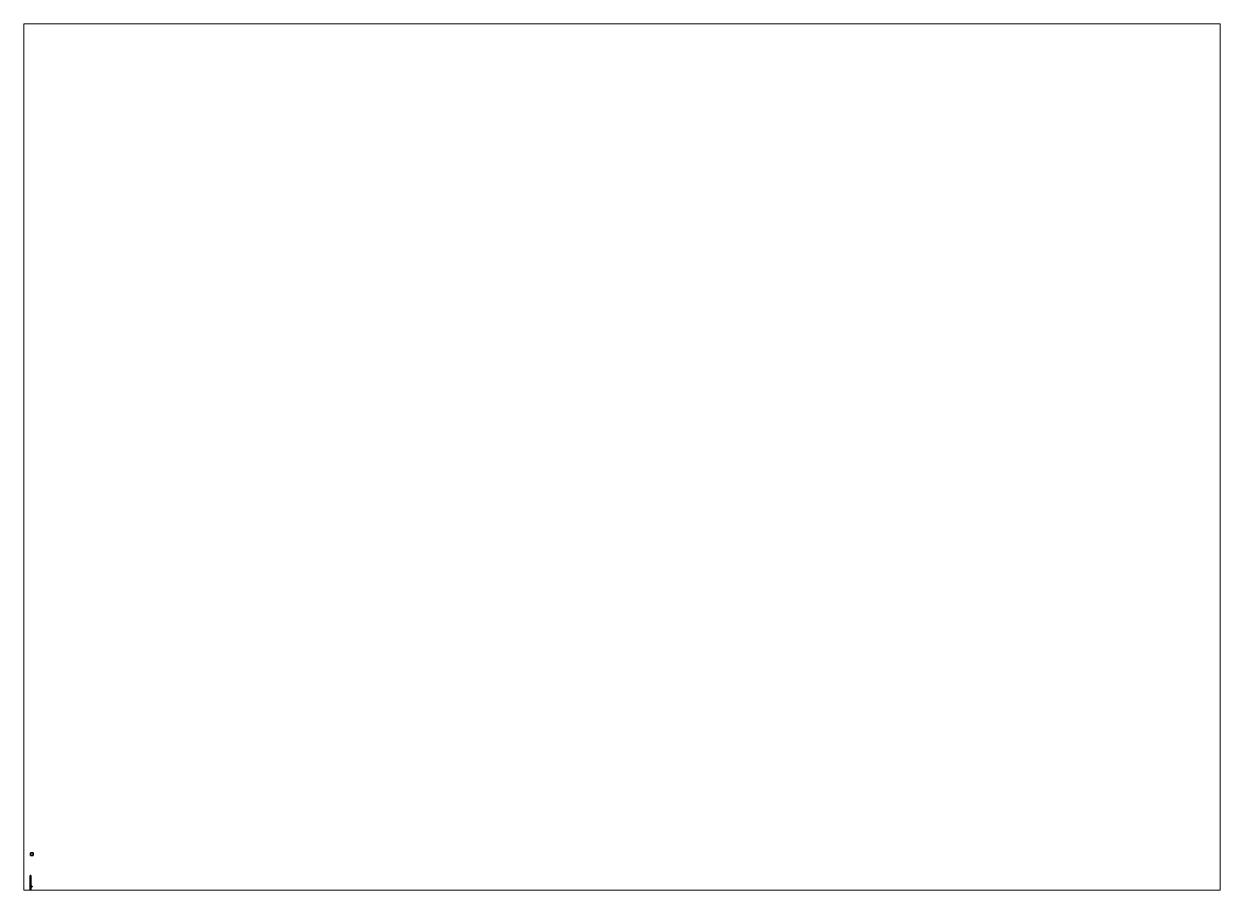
# Paper-space layout 'Layout1' of a CAD drawing. Header units: millimetres. Extents: x 28 to 251, y 20 to 181.
# The model-space entities are those that its viewports show. They can reach past a viewport. Long polylines and large blocks are cut down to what shows.
import ezdxf

# ---------------------------------------------------------------- set-up
doc = ezdxf.new("R2010")
doc.units = ezdxf.units.MM
doc.layers.add('p2', color=3, linetype='Continuous')
doc.layers.add('scope', color=5, linetype='Continuous')

msp = doc.modelspace()

# ---------------------------------------------------------------- linework, layer by layer
for points in [[(1, 7.99, 4.84), (1, 7.99, 3.84), (0, 7.99, 3.84), (0, 7.99, 4.84)], [(1, 7.99, 3.84), (1, 6.99, 3.84), (0, 6.99, 3.84), (0, 7.99, 3.84)], [(0, 7.99, 3.84), (0, 6.99, 3.84), (0, 6.99, 4.84), (0, 7.99, 4.84)], [(0, 7.99, 4.84), (0, 6.99, 4.84), (1, 6.99, 4.84), (1, 7.99, 4.84)], [(0, 6.99, 4.84), (0, 6.99, 3.84), (1, 6.99, 3.84), (1, 6.99, 4.84)], [(1, 6.99, 4.84), (1, 6.99, 3.84), (1, 7.99, 3.84), (1, 7.99, 4.84)], [(-0.15, -0.16, -0.36), (-0.15, -0.12, -1.33), (-0.15, -2.27, -0.65), (-0.15, -2.33, -0.22)], [(0, -0.16, -0.31), (0, -0.12, -1.43), (-0.15, -0.12, -1.33), (-0.15, -0.16, -0.36)], [(0, -0.12, -1.43), (0, -0.19, -1.43), (0, -0.19, -1.43), (-0.15, -0.12, -1.33)], [(-0.15, -0.12, -1.33), (0, -0.19, -1.43), (0, -2.25, -0.75), (-0.15, -2.27, -0.65)], [(0, -0.16, -0.31), (-0.15, -0.16, -0.36), (-0.15, -2.33, -0.22), (0, -2.34, -0.16)], [(-0.15, -2.27, -0.65), (0, -2.25, -0.75), (0, -2.53, -0.79), (-0.15, -2.52, -0.71)], [(-0.15, -2.33, -0.22), (-0.15, -2.27, -0.65), (-0.15, -2.52, -0.71), (-0.15, -2.57, -0.6)], [(-0.15, -2.33, -0.22), (-0.15, -2.57, -0.6), (-0.15, -2.68, -0.52), (-0.15, -2.5, -0.25)], [(0, -2.34, -0.16), (-0.15, -2.33, -0.22), (-0.15, -2.5, -0.25), (0, -2.5, -0.19)], [(-0.15, -2.5, -0.25), (-0.15, -2.68, -0.52), (-0.15, -2.85, -0.44), (-0.15, -2.6, -0.23)], [(0, -2.5, -0.19), (-0.15, -2.5, -0.25), (-0.15, -2.6, -0.23), (0, -2.57, -0.18)], [(-0.15, -2.57, -0.6), (-0.15, -2.52, -0.71), (0, -2.53, -0.79), (0, -2.63, -0.68)], [(0, -2.57, -0.18), (-0.15, -2.6, -0.23), (-0.15, -2.81, -0.17), (0, -3, -0.05)], [(-0.15, -2.6, -0.23), (-0.15, -2.85, -0.44), (-0.15, -2.85, -0.44), (-0.15, -2.81, -0.17)], [(-0.15, -2.68, -0.52), (0, -2.63, -0.68), (0, -2.85, -0.55), (-0.15, -2.85, -0.44)], [(-0.15, -2.81, -0.17), (-0.15, -2.81, -0.17), (-0.11, -3.01, -0.09), (0, -3, -0.05)], [(-0.15, -2.81, -0.17), (-0.15, -2.85, -0.44), (-0.15, -3.04, -0.28), (-0.15, -3.03, -0.2)], [(-0.15, -2.81, -0.17), (-0.15, -2.81, -0.17), (-0.15, -3.03, -0.2), (-0.11, -3.01, -0.09)], [(-0.15, -2.85, -0.44), (-0.15, -2.85, -0.44), (-0.11, -3.06, -0.39), (-0.15, -3.04, -0.28)], [(-0.15, -2.85, -0.44), (0, -2.85, -0.55), (0, -3.07, -0.43), (-0.11, -3.06, -0.39)], [(-0.11, -3.01, -0.09), (-0.15, -3.03, -0.2), (-0.15, -3.11, -0.17), (-0.11, -3.08, -0.06)], [(-0.15, -3.03, -0.2), (-0.15, -3.04, -0.28), (-0.15, -3.14, -0.28), (-0.15, -3.11, -0.17)], [(-0.15, -3.04, -0.28), (-0.11, -3.06, -0.39), (-0.11, -3.16, -0.39), (-0.15, -3.14, -0.28)], [(-0.11, -3.08, -0.06), (-0.15, -3.11, -0.17), (-0.15, -3.78, -0.21), (-0.15, -3.4, 0.13)], [(0, -3.08, -0.02), (-0.11, -3.08, -0.06), (-0.15, -3.4, 0.13), (0, -3.23, 0.06)], [(-0.15, -3.14, -0.28), (-0.15, -3.78, -0.21), (-0.15, -3.78, -0.21), (-0.15, -3.11, -0.17)], [(-0.15, -3.14, -0.28), (-0.11, -3.16, -0.39), (-0.11, -3.78, -0.32), (-0.15, -3.78, -0.21)], [(0, -3.23, 0.06), (-0.15, -3.4, 0.13), (0.15, -3.4, 0.13)], [(-0.15, -3.4, 0.13), (-0.15, -3.78, -0.21), (-0.15, -3.99, 0.07), (-0.15, -3.91, 0.13)], [(0.15, -3.4, 0.13), (-0.15, -3.4, 0.13), (-0.15, -3.91, 0.13), (0.15, -3.91, 0.13)], [(-0.15, -3.78, -0.21), (-0.11, -3.78, -0.32), (-0.11, -4.77, -0.26), (-0.15, -4.77, -0.15)], [(-0.15, -3.99, 0.07), (-0.15, -3.78, -0.21), (-0.15, -4.77, -0.15), (-0.15, -4.67, 0.07)], [(0.15, -3.91, 0.13), (-0.15, -3.91, 0.13), (-0.15, -3.99, 0.07), (0.15, -3.99, 0.07)], [(0.15, -3.99, 0.07), (-0.15, -3.99, 0.07), (-0.15, -4.67, 0.07), (0.15, -4.67, 0.07)], [(0, -3, -0.05), (-0.11, -3.01, -0.09), (-0.11, -3.08, -0.06), (0, -3.08, -0.02)], [(-0.11, -3.06, -0.39), (0, -3.07, -0.43), (0, -3.17, -0.43), (-0.11, -3.16, -0.39)], [(-0.11, -3.16, -0.39), (0, -3.17, -0.43), (0, -3.78, -0.36), (-0.11, -3.78, -0.32)], [(-0.11, -3.78, -0.32), (0, -3.78, -0.36), (0, -4.77, -0.3), (-0.11, -4.77, -0.26)], [(0.15, -0.16, -0.36), (0.15, -0.12, -1.33), (0, -0.12, -1.43), (0, -0.16, -0.31)], [(0.15, -0.12, -1.33), (0, -0.19, -1.43), (0, -0.19, -1.43), (0, -0.12, -1.43)], [(0, -0.19, -1.43), (0.15, -0.12, -1.33), (0.15, -2.27, -0.65), (0, -2.25, -0.75)], [(0.15, -0.16, -0.36), (0, -0.16, -0.31), (0, -2.34, -0.16), (0.15, -2.33, -0.22)], [(0, -2.25, -0.75), (0.15, -2.27, -0.65), (0.15, -2.52, -0.71), (0, -2.53, -0.79)], [(0.15, -2.33, -0.22), (0, -2.34, -0.16), (0, -2.5, -0.19), (0.15, -2.5, -0.25)], [(0.15, -2.5, -0.25), (0, -2.5, -0.19), (0, -2.57, -0.18), (0.15, -2.6, -0.23)], [(0.15, -2.52, -0.71), (0.15, -2.57, -0.6), (0, -2.63, -0.68), (0, -2.53, -0.79)], [(0.15, -2.6, -0.23), (0, -2.57, -0.18), (0, -3, -0.05), (0.15, -2.81, -0.17)], [(0, -2.63, -0.68), (0.15, -2.68, -0.52), (0.15, -2.85, -0.44), (0, -2.85, -0.55)], [(0.15, -2.81, -0.17), (0.15, -2.81, -0.17), (0, -3, -0.05), (0.11, -3.01, -0.09)], [(0, -2.85, -0.55), (0.15, -2.85, -0.44), (0.11, -3.06, -0.39), (0, -3.07, -0.43)], [(0.11, -3.01, -0.09), (0, -3, -0.05), (0, -3.08, -0.02), (0.11, -3.08, -0.06)], [(0, -3.07, -0.43), (0.11, -3.06, -0.39), (0.11, -3.16, -0.39), (0, -3.17, -0.43)], [(0.11, -3.08, -0.06), (0, -3.08, -0.02), (0, -3.23, 0.06), (0.15, -3.4, 0.13)], [(0, -3.17, -0.43), (0.11, -3.16, -0.39), (0.11, -3.78, -0.32), (0, -3.78, -0.36)], [(0, -3.78, -0.36), (0.11, -3.78, -0.32), (0.11, -4.77, -0.26), (0, -4.77, -0.3)], [(0.08, -3.97, 0.12), (0.04, -4.01, 0.16), (0.34, -4.01, 0.16), (0.34, -3.97, 0.12)], [(0.04, -4.01, 0.16), (0.08, -4.05, 0.12), (0.34, -4.05, 0.12), (0.34, -4.01, 0.16)], [(0.08, -4.01, 0.08), (0.08, -3.97, 0.12), (0.34, -3.97, 0.12), (0.34, -4.01, 0.08)], [(0.08, -4.05, 0.12), (0.08, -4.01, 0.08), (0.34, -4.01, 0.08), (0.34, -4.05, 0.12)], [(0.15, -2.81, -0.17), (0.15, -2.81, -0.17), (0.11, -3.01, -0.09), (0.15, -3.03, -0.2)], [(0.15, -2.85, -0.44), (0.15, -2.85, -0.44), (0.15, -3.04, -0.28), (0.11, -3.06, -0.39)], [(0.15, -3.03, -0.2), (0.11, -3.01, -0.09), (0.11, -3.08, -0.06), (0.15, -3.11, -0.17)], [(0.11, -3.06, -0.39), (0.15, -3.04, -0.28), (0.15, -3.14, -0.28), (0.11, -3.16, -0.39)], [(0.15, -3.11, -0.17), (0.11, -3.08, -0.06), (0.15, -3.4, 0.13), (0.15, -3.78, -0.21)], [(0.11, -3.16, -0.39), (0.15, -3.14, -0.28), (0.15, -3.78, -0.21), (0.11, -3.78, -0.32)], [(0.11, -3.78, -0.32), (0.15, -3.78, -0.21), (0.15, -4.77, -0.15), (0.11, -4.77, -0.26)], [(0.15, -0.12, -1.33), (0.15, -0.16, -0.36), (0.15, -2.33, -0.22), (0.15, -2.27, -0.65)], [(0.15, -2.27, -0.65), (0.15, -2.33, -0.22), (0.15, -2.57, -0.6), (0.15, -2.52, -0.71)], [(0.15, -2.57, -0.6), (0.15, -2.33, -0.22), (0.15, -2.5, -0.25), (0.15, -2.68, -0.52)], [(0.15, -2.68, -0.52), (0.15, -2.5, -0.25), (0.15, -2.6, -0.23), (0.15, -2.85, -0.44)], [(0.15, -2.85, -0.44), (0.15, -2.6, -0.23), (0.15, -2.81, -0.17), (0.15, -2.85, -0.44)], [(0.15, -2.85, -0.44), (0.15, -2.81, -0.17), (0.15, -3.03, -0.2), (0.15, -3.04, -0.28)], [(0.15, -3.04, -0.28), (0.15, -3.03, -0.2), (0.15, -3.11, -0.17), (0.15, -3.14, -0.28)], [(0.15, -3.14, -0.28), (0.15, -3.11, -0.17), (0.15, -3.78, -0.21)], [(0.15, -3.78, -0.21), (0.15, -3.4, 0.13), (0.15, -3.91, 0.13), (0.15, -3.99, 0.07)], [(0.15, -3.78, -0.21), (0.15, -3.99, 0.07), (0.15, -4.67, 0.07), (0.15, -4.77, -0.15)], [(0.34, -3.98, 0.09), (0.33, -4.01, 0.12), (0.33, -4.01, 0.12), (0.34, -3.97, 0.12)], [(0.34, -3.97, 0.12), (0.33, -4.01, 0.12), (0.33, -4.01, 0.12), (0.34, -3.98, 0.15)], [(0.34, -4.01, 0.08), (0.33, -4.01, 0.12), (0.33, -4.01, 0.12), (0.34, -3.98, 0.09)], [(0.34, -3.98, 0.15), (0.33, -4.01, 0.12), (0.33, -4.01, 0.12), (0.34, -4.01, 0.16)], [(0.34, -4.01, 0.16), (0.33, -4.01, 0.12), (0.33, -4.01, 0.12), (0.34, -4.04, 0.15)], [(0.34, -4.04, 0.15), (0.33, -4.01, 0.12), (0.33, -4.01, 0.12), (0.34, -4.05, 0.12)], [(0.34, -4.05, 0.12), (0.33, -4.01, 0.12), (0.33, -4.01, 0.12), (0.34, -4.04, 0.09)], [(0.34, -4.04, 0.09), (0.33, -4.01, 0.12), (0.33, -4.01, 0.12), (0.34, -4.01, 0.08)], [(0.36, -3.95, 0.06), (0.34, -3.98, 0.09), (0.34, -3.97, 0.12), (0.36, -3.93, 0.12)], [(0.36, -3.93, 0.12), (0.34, -3.97, 0.12), (0.34, -3.98, 0.15), (0.36, -3.95, 0.18)], [(0.36, -4.01, 0.04), (0.34, -4.01, 0.08), (0.34, -3.98, 0.09), (0.36, -3.95, 0.06)], [(0.36, -3.95, 0.18), (0.34, -3.98, 0.15), (0.34, -4.01, 0.16), (0.36, -4.01, 0.2)], [(0.36, -4.01, 0.2), (0.34, -4.01, 0.16), (0.34, -4.04, 0.15), (0.36, -4.07, 0.18)], [(0.36, -4.07, 0.06), (0.34, -4.04, 0.09), (0.34, -4.01, 0.08), (0.36, -4.01, 0.04)], [(0.36, -4.07, 0.18), (0.34, -4.04, 0.15), (0.34, -4.05, 0.12), (0.36, -4.09, 0.12)], [(0.36, -4.09, 0.12), (0.34, -4.05, 0.12), (0.34, -4.04, 0.09), (0.36, -4.07, 0.06)], [(0.4, -3.94, 0.05), (0.36, -3.95, 0.06), (0.36, -3.93, 0.12), (0.4, -3.91, 0.12)], [(0.4, -3.91, 0.12), (0.36, -3.93, 0.12), (0.36, -3.95, 0.18), (0.4, -3.94, 0.19)], [(0.4, -4.01, 0.02), (0.36, -4.01, 0.04), (0.36, -3.95, 0.06), (0.4, -3.94, 0.05)], [(0.4, -3.94, 0.19), (0.36, -3.95, 0.18), (0.36, -4.01, 0.2), (0.4, -4.01, 0.22)], [(0.4, -4.01, 0.22), (0.36, -4.01, 0.2), (0.36, -4.07, 0.18), (0.4, -4.08, 0.19)], [(0.4, -4.08, 0.05), (0.36, -4.07, 0.06), (0.36, -4.01, 0.04), (0.4, -4.01, 0.02)], [(0.4, -4.08, 0.19), (0.36, -4.07, 0.18), (0.36, -4.09, 0.12), (0.4, -4.11, 0.12)], [(0.4, -4.11, 0.12), (0.36, -4.09, 0.12), (0.36, -4.07, 0.06), (0.4, -4.08, 0.05)], [(0.44, -3.93, 0.04), (0.4, -3.94, 0.05), (0.4, -3.91, 0.12), (0.44, -3.9, 0.12)], [(0.44, -3.9, 0.12), (0.4, -3.91, 0.12), (0.4, -3.94, 0.19), (0.44, -3.93, 0.2)], [(0.44, -4.01, 0.01), (0.4, -4.01, 0.02), (0.4, -3.94, 0.05), (0.44, -3.93, 0.04)], [(0.44, -3.93, 0.2), (0.4, -3.94, 0.19), (0.4, -4.01, 0.22), (0.44, -4.01, 0.23)], [(0.44, -4.01, 0.23), (0.4, -4.01, 0.22), (0.4, -4.08, 0.19), (0.44, -4.09, 0.2)], [(0.44, -4.09, 0.04), (0.4, -4.08, 0.05), (0.4, -4.01, 0.02), (0.44, -4.01, 0.01)], [(0.44, -4.09, 0.2), (0.4, -4.08, 0.19), (0.4, -4.11, 0.12), (0.44, -4.12, 0.12)], [(0.44, -4.12, 0.12), (0.4, -4.11, 0.12), (0.4, -4.08, 0.05), (0.44, -4.09, 0.04)], [(0.48, -3.94, 0.05), (0.44, -3.93, 0.04), (0.44, -3.9, 0.12), (0.48, -3.91, 0.12)], [(0.48, -3.91, 0.12), (0.44, -3.9, 0.12), (0.44, -3.93, 0.2), (0.48, -3.94, 0.19)], [(0.48, -4.01, 0.02), (0.44, -4.01, 0.01), (0.44, -3.93, 0.04), (0.48, -3.94, 0.05)], [(0.48, -3.94, 0.19), (0.44, -3.93, 0.2), (0.44, -4.01, 0.23), (0.48, -4.01, 0.22)], [(0.48, -4.01, 0.22), (0.44, -4.01, 0.23), (0.44, -4.09, 0.2), (0.48, -4.08, 0.19)], [(0.48, -4.08, 0.05), (0.44, -4.09, 0.04), (0.44, -4.01, 0.01), (0.48, -4.01, 0.02)], [(0.48, -4.08, 0.19), (0.44, -4.09, 0.2), (0.44, -4.12, 0.12), (0.48, -4.11, 0.12)], [(0.48, -4.11, 0.12), (0.44, -4.12, 0.12), (0.44, -4.09, 0.04), (0.48, -4.08, 0.05)], [(0.52, -3.95, 0.06), (0.48, -3.94, 0.05), (0.48, -3.91, 0.12), (0.52, -3.93, 0.12)], [(0.52, -3.93, 0.12), (0.48, -3.91, 0.12), (0.48, -3.94, 0.19), (0.52, -3.95, 0.18)], [(0.52, -4.01, 0.04), (0.48, -4.01, 0.02), (0.48, -3.94, 0.05), (0.52, -3.95, 0.06)], [(0.52, -3.95, 0.18), (0.48, -3.94, 0.19), (0.48, -4.01, 0.22), (0.52, -4.01, 0.2)], [(0.52, -4.01, 0.2), (0.48, -4.01, 0.22), (0.48, -4.08, 0.19), (0.52, -4.07, 0.18)], [(0.52, -4.07, 0.06), (0.48, -4.08, 0.05), (0.48, -4.01, 0.02), (0.52, -4.01, 0.04)], [(0.52, -4.07, 0.18), (0.48, -4.08, 0.19), (0.48, -4.11, 0.12), (0.52, -4.09, 0.12)], [(0.52, -4.09, 0.12), (0.48, -4.11, 0.12), (0.48, -4.08, 0.05), (0.52, -4.07, 0.06)], [(0.54, -3.98, 0.09), (0.52, -3.95, 0.06), (0.52, -3.93, 0.12), (0.54, -3.97, 0.12)], [(0.54, -3.97, 0.12), (0.52, -3.93, 0.12), (0.52, -3.95, 0.18), (0.54, -3.98, 0.15)], [(0.54, -4.01, 0.08), (0.52, -4.01, 0.04), (0.52, -3.95, 0.06), (0.54, -3.98, 0.09)], [(0.54, -3.98, 0.15), (0.52, -3.95, 0.18), (0.52, -4.01, 0.2), (0.54, -4.01, 0.16)], [(0.54, -4.01, 0.16), (0.52, -4.01, 0.2), (0.52, -4.07, 0.18), (0.54, -4.04, 0.15)], [(0.54, -4.04, 0.09), (0.52, -4.07, 0.06), (0.52, -4.01, 0.04), (0.54, -4.01, 0.08)], [(0.54, -4.04, 0.15), (0.52, -4.07, 0.18), (0.52, -4.09, 0.12), (0.54, -4.05, 0.12)], [(0.54, -4.05, 0.12), (0.52, -4.09, 0.12), (0.52, -4.07, 0.06), (0.54, -4.04, 0.09)], [(0.55, -4.01, 0.12), (0.54, -3.98, 0.09), (0.54, -3.97, 0.12), (0.55, -4.01, 0.12)], [(0.55, -4.01, 0.12), (0.54, -3.97, 0.12), (0.54, -3.98, 0.15), (0.55, -4.01, 0.12)], [(0.55, -4.01, 0.12), (0.54, -4.01, 0.08), (0.54, -3.98, 0.09), (0.55, -4.01, 0.12)], [(0.55, -4.01, 0.12), (0.54, -3.98, 0.15), (0.54, -4.01, 0.16), (0.55, -4.01, 0.12)], [(0.55, -4.01, 0.12), (0.54, -4.01, 0.16), (0.54, -4.04, 0.15), (0.55, -4.01, 0.12)], [(0.55, -4.01, 0.12), (0.54, -4.04, 0.15), (0.54, -4.05, 0.12), (0.55, -4.01, 0.12)], [(0.55, -4.01, 0.12), (0.54, -4.05, 0.12), (0.54, -4.04, 0.09), (0.55, -4.01, 0.12)], [(0.55, -4.01, 0.12), (0.54, -4.04, 0.09), (0.54, -4.01, 0.08), (0.55, -4.01, 0.12)], [(-0.15, -4.67, 0.07), (-0.15, -4.77, -0.15), (-0.15, -4.77, 0.11)], [(0.15, -4.67, 0.07), (-0.15, -4.67, 0.07), (-0.15, -4.77, 0.11), (0.15, -4.77, 0.11)], [(-0.15, -4.77, 0.11), (-0.15, -4.77, -0.15), (-0.15, -6.32, -0.15), (-0.15, -6.32, 0.11)], [(-0.15, -4.77, -0.15), (-0.11, -4.77, -0.26), (-0.11, -6.32, -0.26), (-0.15, -6.32, -0.15)], [(0.15, -4.77, 0.11), (-0.15, -4.77, 0.11), (-0.15, -6.32, 0.11), (0.15, -6.32, 0.11)], [(-0.15, -6.32, 0.11), (-0.15, -6.32, -0.15), (-0.15, -7.61, -0.11), (-0.11, -7.61, 0.07)], [(-0.15, -6.32, -0.15), (-0.11, -6.32, -0.26), (-0.11, -7.61, -0.22), (-0.15, -7.61, -0.11)], [(-0.06, -6.32, 0.18), (-0.15, -6.32, 0.11), (-0.11, -7.61, 0.07), (-0.06, -7.61, 0.14)], [(-0.11, -6.32, 0.11), (-0.15, -6.32, 0.11), (-0.11, -6.32, 0.14)], [(-0.11, -4.77, -0.26), (0, -4.77, -0.3), (0, -6.32, -0.3), (-0.11, -6.32, -0.26)], [(-0.11, -6.32, -0.26), (0, -6.32, -0.3), (0, -7.61, -0.26), (-0.11, -7.61, -0.22)], [(0, -6.32, 0.2), (-0.06, -6.32, 0.18), (-0.06, -7.61, 0.14), (0, -7.61, 0.16)], [(0, -4.77, -0.3), (0.11, -4.77, -0.26), (0.11, -6.32, -0.26), (0, -6.32, -0.3)], [(0, -6.32, -0.3), (0.11, -6.32, -0.26), (0.11, -7.61, -0.22), (0, -7.61, -0.26)], [(0.06, -6.32, 0.18), (0, -6.32, 0.2), (0, -7.61, 0.16), (0.06, -7.61, 0.14)], [(0.15, -6.32, 0.11), (0.06, -6.32, 0.18), (0.06, -7.61, 0.14), (0.11, -7.61, 0.07)], [(0.11, -4.77, -0.26), (0.15, -4.77, -0.15), (0.15, -6.32, -0.15), (0.11, -6.32, -0.26)], [(0.15, -6.32, -0.15), (0.15, -6.32, 0.11), (0.11, -7.61, 0.07), (0.15, -7.61, -0.11)], [(0.11, -6.32, -0.26), (0.15, -6.32, -0.15), (0.15, -7.61, -0.11), (0.11, -7.61, -0.22)], [(0.15, -6.32, 0.11), (0.11, -6.32, 0.11), (0.11, -6.32, 0.14)], [(0.15, -4.77, -0.15), (0.15, -4.67, 0.07), (0.15, -4.77, 0.11), (0.15, -4.77, -0.15)], [(0.15, -4.77, -0.15), (0.15, -4.77, 0.11), (0.15, -6.32, 0.11), (0.15, -6.32, -0.15)]]:
    msp.add_3dface(points)
at = {"layer": 'p2'}
for points in [[(-0.09, -3.48, 0.16), (-0.13, -3.48, 0.07), (-0.13, -3.91, 0.07), (-0.09, -3.91, 0.16)], [(-0.08, -3.48, 0.15), (-0.11, -3.48, 0.07), (-0.13, -3.48, 0.07), (-0.09, -3.48, 0.16)], [(-0.11, -3.91, 0.07), (-0.08, -3.91, 0.15), (-0.09, -3.91, 0.16), (-0.13, -3.91, 0.07)], [(-0.08, -3.39, 0.15), (-0.11, -3.39, 0.07), (-0.11, -3.48, 0.07), (-0.08, -3.48, 0.15)], [(0.08, -3.39, 0.15), (0.11, -3.39, 0.07), (-0.11, -3.39, 0.07), (-0.08, -3.39, 0.15)], [(-0.08, -3.91, 0.15), (-0.11, -3.91, 0.07), (-0.11, -4.77, 0.07), (-0.08, -4.77, 0.15)], [(0, -3.48, 0.2), (-0.09, -3.48, 0.16), (-0.09, -3.91, 0.16), (0, -3.91, 0.2)], [(0, -3.48, 0.18), (-0.08, -3.48, 0.15), (-0.09, -3.48, 0.16), (0, -3.48, 0.2)], [(-0.08, -3.91, 0.15), (0, -3.91, 0.18), (0, -3.91, 0.2), (-0.09, -3.91, 0.16)], [(0, -3.39, 0.18), (-0.08, -3.39, 0.15), (-0.08, -3.48, 0.15), (0, -3.48, 0.18)], [(0, -3.39, 0.18), (0.08, -3.39, 0.15), (-0.08, -3.39, 0.15), (0, -3.39, 0.18)], [(0, -3.91, 0.18), (-0.08, -3.91, 0.15), (-0.08, -4.77, 0.15), (0, -4.77, 0.18)], [(-0.05, -3.19, -0.39), (-0.05, -3.11, -0.39), (-0.05, -3.16, -0.55), (-0.05, -3.19, -0.55)], [(-0.05, -3.16, -0.55), (-0.05, -3.11, -0.39), (0.05, -3.11, -0.39), (0.05, -3.16, -0.55)], [(-0.05, -3.19, -0.61), (-0.05, -3.16, -0.61), (-0.05, -3.2, -0.66), (-0.05, -3.22, -0.64)], [(-0.05, -3.2, -0.66), (-0.05, -3.16, -0.61), (0.05, -3.16, -0.61), (0.05, -3.2, -0.66)], [(-0.05, -3.16, -0.61), (-0.05, -3.16, -0.55), (0.05, -3.16, -0.55), (0.05, -3.16, -0.61)], [(-0.05, -3.19, -0.55), (-0.05, -3.16, -0.55), (-0.05, -3.16, -0.61), (-0.05, -3.19, -0.61)], [(0.05, -3.22, -0.64), (0.05, -3.19, -0.61), (-0.05, -3.19, -0.61), (-0.05, -3.22, -0.64)], [(0.05, -3.19, -0.61), (0.05, -3.19, -0.55), (-0.05, -3.19, -0.55), (-0.05, -3.19, -0.61)], [(-0.05, -3.32, -0.37), (-0.05, -3.19, -0.39), (-0.05, -3.19, -0.55), (-0.05, -3.26, -0.48)], [(-0.05, -3.26, -0.48), (-0.05, -3.19, -0.55), (0.05, -3.19, -0.55), (0.05, -3.26, -0.48)], [(-0.05, -3.31, -0.74), (-0.05, -3.2, -0.66), (0.05, -3.2, -0.66), (0.05, -3.31, -0.74)], [(-0.05, -3.22, -0.64), (-0.05, -3.2, -0.66), (-0.05, -3.31, -0.74), (-0.05, -3.33, -0.7)], [(0.05, -3.33, -0.7), (0.05, -3.22, -0.64), (-0.05, -3.22, -0.64), (-0.05, -3.33, -0.7)], [(-0.05, -3.78, -0.32), (-0.05, -3.32, -0.37), (-0.05, -3.26, -0.48), (-0.05, -3.59, -0.4)], [(-0.05, -3.59, -0.4), (-0.05, -3.26, -0.48), (0.05, -3.26, -0.48), (0.05, -3.59, -0.4)], [(-0.05, -3.44, -0.74), (-0.05, -3.31, -0.74), (0.05, -3.31, -0.74), (0.05, -3.44, -0.74)], [(-0.05, -3.33, -0.7), (-0.05, -3.31, -0.74), (-0.05, -3.44, -0.74), (-0.05, -3.44, -0.7)], [(0.05, -3.44, -0.7), (0.05, -3.33, -0.7), (-0.05, -3.33, -0.7), (-0.05, -3.44, -0.7)], [(0.05, -3.59, -0.66), (0.05, -3.44, -0.7), (-0.05, -3.44, -0.7), (-0.05, -3.59, -0.66)], [(-0.05, -3.44, -0.7), (-0.05, -3.44, -0.74), (-0.05, -3.59, -0.7), (-0.05, -3.59, -0.66)], [(-0.05, -3.59, -0.7), (-0.05, -3.44, -0.74), (0.05, -3.44, -0.74), (0.05, -3.59, -0.7)], [(-0.05, -3.59, -0.66), (-0.05, -3.59, -0.7), (-0.05, -3.74, -0.6), (-0.05, -3.64, -0.6)], [(-0.05, -3.74, -0.6), (-0.05, -3.59, -0.7), (0.05, -3.59, -0.7), (0.05, -3.74, -0.6)], [(0.05, -3.64, -0.6), (0.05, -3.59, -0.66), (-0.05, -3.59, -0.66), (-0.05, -3.64, -0.6)], [(-0.05, -3.59, -0.4), (-0.05, -3.7, -0.49), (-0.05, -3.78, -0.32)], [(0.05, -3.59, -0.4), (0.05, -3.7, -0.49), (-0.05, -3.7, -0.49), (-0.05, -3.59, -0.4)], [(-0.05, -3.64, -0.6), (-0.05, -3.81, -0.6), (-0.05, -3.7, -0.49)], [(0.05, -3.7, -0.49), (0.05, -3.64, -0.6), (-0.05, -3.64, -0.6), (-0.05, -3.7, -0.49)], [(-0.05, -3.7, -0.49), (-0.05, -3.81, -0.6), (-0.05, -3.78, -0.32)], [(0.05, -3.74, -0.6), (0.05, -3.81, -0.6), (-0.05, -3.81, -0.6), (-0.05, -3.74, -0.6)], [(-0.05, -3.81, -0.6), (-0.05, -4, -0.64), (-0.05, -4.1, -0.3), (-0.05, -3.78, -0.32)], [(0.05, -3.81, -0.6), (0.05, -4, -0.64), (-0.05, -4, -0.64), (-0.05, -3.81, -0.6)], [(-0.05, -4, -0.64), (-0.05, -4.65, -0.58), (-0.05, -4.77, -0.26), (-0.05, -4.1, -0.3)], [(0.05, -4, -0.64), (0.05, -4.65, -0.58), (-0.05, -4.65, -0.58), (-0.05, -4, -0.64)], [(0.08, -3.39, 0.15), (0, -3.39, 0.18), (0, -3.48, 0.18), (0.08, -3.48, 0.15)], [(0.09, -3.48, 0.16), (0, -3.48, 0.2), (0, -3.91, 0.2), (0.09, -3.91, 0.16)], [(0.08, -3.48, 0.15), (0, -3.48, 0.18), (0, -3.48, 0.2), (0.09, -3.48, 0.16)], [(0.08, -3.91, 0.15), (0, -3.91, 0.18), (0, -4.77, 0.18), (0.08, -4.77, 0.15)], [(0, -3.91, 0.18), (0.08, -3.91, 0.15), (0.09, -3.91, 0.16), (0, -3.91, 0.2)], [(0.05, -3.16, -0.55), (0.05, -3.11, -0.39), (0.05, -3.19, -0.39), (0.05, -3.19, -0.55)], [(0.05, -3.2, -0.66), (0.05, -3.16, -0.61), (0.05, -3.19, -0.61), (0.05, -3.22, -0.64)], [(0.05, -3.16, -0.61), (0.05, -3.16, -0.55), (0.05, -3.19, -0.55), (0.05, -3.19, -0.61)], [(0.05, -3.19, -0.55), (0.05, -3.19, -0.39), (0.05, -3.32, -0.37), (0.05, -3.26, -0.48)], [(0.05, -3.31, -0.74), (0.05, -3.2, -0.66), (0.05, -3.22, -0.64), (0.05, -3.33, -0.7)], [(0.05, -3.26, -0.48), (0.05, -3.32, -0.37), (0.05, -3.78, -0.32), (0.05, -3.59, -0.4)], [(0.05, -3.44, -0.74), (0.05, -3.31, -0.74), (0.05, -3.33, -0.7), (0.05, -3.44, -0.7)], [(0.05, -3.59, -0.7), (0.05, -3.44, -0.74), (0.05, -3.44, -0.7), (0.05, -3.59, -0.66)], [(0.05, -3.74, -0.6), (0.05, -3.59, -0.7), (0.05, -3.59, -0.66), (0.05, -3.64, -0.6)], [(0.05, -3.78, -0.32), (0.05, -3.7, -0.49), (0.05, -3.59, -0.4), (0.05, -3.78, -0.32)], [(0.05, -3.7, -0.49), (0.05, -3.81, -0.6), (0.05, -3.64, -0.6), (0.05, -3.7, -0.49)], [(0.05, -3.78, -0.32), (0.05, -3.81, -0.6), (0.05, -3.7, -0.49), (0.05, -3.78, -0.32)], [(0.05, -4.1, -0.3), (0.05, -4, -0.64), (0.05, -3.81, -0.6), (0.05, -3.78, -0.32)], [(0.05, -4.77, -0.26), (0.05, -4.65, -0.58), (0.05, -4, -0.64), (0.05, -4.1, -0.3)], [(0.11, -3.39, 0.07), (0.08, -3.39, 0.15), (0.08, -3.48, 0.15), (0.11, -3.48, 0.07)], [(0.11, -3.48, 0.07), (0.08, -3.48, 0.15), (0.09, -3.48, 0.16), (0.13, -3.48, 0.07)], [(0.11, -3.91, 0.07), (0.08, -3.91, 0.15), (0.08, -4.77, 0.15), (0.11, -4.77, 0.07)], [(0.08, -3.91, 0.15), (0.11, -3.91, 0.07), (0.13, -3.91, 0.07), (0.09, -3.91, 0.16)], [(0.13, -3.48, 0.07), (0.09, -3.48, 0.16), (0.09, -3.91, 0.16), (0.13, -3.91, 0.07)], [(-0.09, -4.77, 0.16), (-0.13, -4.77, 0.07), (-0.13, -5.14, 0.07), (-0.09, -5.14, 0.16)], [(-0.08, -4.77, 0.15), (-0.11, -4.77, 0.07), (-0.13, -4.77, 0.07), (-0.09, -4.77, 0.16)], [(-0.11, -5.14, 0.07), (-0.08, -5.14, 0.15), (-0.09, -5.14, 0.16), (-0.13, -5.14, 0.07)], [(-0.08, -5.14, 0.15), (-0.11, -5.14, 0.07), (-0.11, -5.53, 0.07), (-0.08, -5.53, 0.15)], [(-0.11, -5.53, 0.11), (-0.11, -6.32, 0.11), (-0.11, -6.32, 0.22), (-0.11, -5.53, 0.22)], [(-0.11, -5.53, 0.22), (-0.11, -6.32, 0.22), (0.11, -6.32, 0.22), (0.11, -5.53, 0.22)], [(0.11, -5.53, 0.22), (0, -5.53, 0.18), (-0.11, -5.53, 0.22), (0.11, -5.53, 0.22)], [(0, -5.53, 0.18), (-0.08, -5.53, 0.15), (-0.11, -5.53, 0.22), (0, -5.53, 0.18)], [(-0.08, -5.53, 0.15), (-0.11, -5.53, 0.11), (-0.11, -5.53, 0.22), (-0.08, -5.53, 0.15)], [(-0.08, -5.53, 0.15), (-0.11, -5.53, 0.07), (-0.11, -5.53, 0.11), (-0.08, -5.53, 0.15)], [(-0.11, -6.32, 0.22), (0, -6.32, 0.2), (0, -6.32, 0.2), (0.11, -6.32, 0.22)], [(-0.11, -6.32, 0.22), (-0.06, -6.32, 0.18), (-0.06, -6.32, 0.18), (0, -6.32, 0.2)], [(-0.11, -6.32, 0.22), (-0.11, -6.32, 0.14), (-0.11, -6.32, 0.14), (-0.06, -6.32, 0.18)], [(0, -4.77, 0.2), (-0.09, -4.77, 0.16), (-0.09, -5.14, 0.16), (0, -5.14, 0.2)], [(0, -4.77, 0.18), (-0.08, -4.77, 0.15), (-0.09, -4.77, 0.16), (0, -4.77, 0.2)], [(-0.08, -5.14, 0.15), (0, -5.14, 0.18), (0, -5.14, 0.2), (-0.09, -5.14, 0.16)], [(0, -5.14, 0.18), (-0.08, -5.14, 0.15), (-0.08, -5.53, 0.15), (0, -5.53, 0.18)], [(-0.05, -4.77, -0.26), (-0.05, -4.65, -0.58), (0.05, -4.65, -0.58), (0.05, -4.77, -0.26)], [(0.09, -4.77, 0.16), (0, -4.77, 0.2), (0, -5.14, 0.2), (0.09, -5.14, 0.16)], [(0.08, -4.77, 0.15), (0, -4.77, 0.18), (0, -4.77, 0.2), (0.09, -4.77, 0.16)], [(0.08, -5.14, 0.15), (0, -5.14, 0.18), (0, -5.53, 0.18), (0.08, -5.53, 0.15)], [(0, -5.14, 0.18), (0.08, -5.14, 0.15), (0.09, -5.14, 0.16), (0, -5.14, 0.2)], [(0.11, -5.53, 0.22), (0.08, -5.53, 0.15), (0, -5.53, 0.18), (0.11, -5.53, 0.22)], [(0, -6.32, 0.2), (0.06, -6.32, 0.18), (0.06, -6.32, 0.18), (0.11, -6.32, 0.22)], [(0.06, -6.32, 0.18), (0.11, -6.32, 0.14), (0.11, -6.32, 0.14), (0.11, -6.32, 0.22)], [(0.11, -4.77, 0.07), (0.08, -4.77, 0.15), (0.09, -4.77, 0.16), (0.13, -4.77, 0.07)], [(0.11, -5.14, 0.07), (0.08, -5.14, 0.15), (0.08, -5.53, 0.15), (0.11, -5.53, 0.07)], [(0.08, -5.14, 0.15), (0.11, -5.14, 0.07), (0.13, -5.14, 0.07), (0.09, -5.14, 0.16)], [(0.11, -5.53, 0.22), (0.11, -5.53, 0.11), (0.08, -5.53, 0.15), (0.11, -5.53, 0.22)], [(0.08, -5.53, 0.15), (0.11, -5.53, 0.11), (0.11, -5.53, 0.07), (0.08, -5.53, 0.15)], [(0.13, -4.77, 0.07), (0.09, -4.77, 0.16), (0.09, -5.14, 0.16), (0.13, -5.14, 0.07)], [(0.11, -6.32, 0.22), (0.11, -6.32, 0.11), (0.11, -5.53, 0.11), (0.11, -5.53, 0.22)]]:
    msp.add_3dface(points, dxfattribs=at)
at = {"layer": 'scope'}
for points in [[(-0.12, -3.01, 0.69), (-0.17, -3.01, 0.57), (-0.17, -3.24, 0.57), (-0.12, -3.24, 0.69)], [(-0.17, -3.01, 0.57), (-0.12, -3.01, 0.45), (-0.12, -3.24, 0.45), (-0.17, -3.24, 0.57)], [(0.12, -3.01, 0.69), (-0.17, -3.01, 0.57), (-0.12, -3.01, 0.69), (0, -3.01, 0.74)], [(0.17, -3.01, 0.57), (-0.12, -3.01, 0.45), (-0.17, -3.01, 0.57), (0.12, -3.01, 0.69)], [(-0.12, -3.24, 0.69), (-0.17, -3.24, 0.57), (-0.16, -3.24, 0.57), (-0.11, -3.24, 0.68)], [(-0.17, -3.24, 0.57), (-0.12, -3.24, 0.45), (-0.11, -3.24, 0.46), (-0.16, -3.24, 0.57)], [(-0.11, -3.24, 0.68), (-0.16, -3.24, 0.57), (-0.16, -3.41, 0.57), (-0.11, -3.41, 0.68)], [(-0.16, -3.24, 0.57), (-0.11, -3.24, 0.46), (-0.11, -3.41, 0.46), (-0.16, -3.41, 0.57)], [(-0.07, -3.72, 0.5), (-0.1, -3.72, 0.57), (-0.16, -3.41, 0.57), (-0.11, -3.41, 0.46)], [(-0.1, -3.72, 0.57), (-0.07, -3.72, 0.64), (-0.11, -3.41, 0.68), (-0.16, -3.41, 0.57)], [(0, -3.01, 0.74), (-0.12, -3.01, 0.69), (-0.12, -3.24, 0.69), (0, -3.24, 0.74)], [(-0.12, -3.01, 0.45), (0, -3.01, 0.4), (0, -3.24, 0.4), (-0.12, -3.24, 0.45)], [(0.12, -3.01, 0.45), (0, -3.01, 0.4), (-0.12, -3.01, 0.45), (0.17, -3.01, 0.57)], [(0, -3.24, 0.74), (-0.12, -3.24, 0.69), (-0.11, -3.24, 0.68), (0, -3.24, 0.73)], [(-0.12, -3.24, 0.45), (0, -3.24, 0.4), (0, -3.24, 0.41), (-0.11, -3.24, 0.46)], [(-0.08, -4.01, 0.65), (-0.12, -4.01, 0.57), (-0.12, -4.19, 0.57), (-0.08, -4.19, 0.65)], [(-0.12, -4.01, 0.57), (-0.12, -4.01, 0.03), (-0.12, -4.19, 0.03), (-0.12, -4.19, 0.57)], [(0, -3.24, 0.73), (-0.11, -3.24, 0.68), (-0.11, -3.41, 0.68), (0, -3.41, 0.73)], [(-0.11, -3.24, 0.46), (0, -3.24, 0.41), (0, -3.41, 0.41), (-0.11, -3.41, 0.46)], [(0, -3.72, 0.47), (-0.07, -3.72, 0.5), (-0.11, -3.41, 0.46), (0, -3.41, 0.41)], [(-0.07, -3.72, 0.64), (0, -3.72, 0.67), (0, -3.41, 0.73), (-0.11, -3.41, 0.68)], [(-0.07, -3.72, 0.64), (-0.1, -3.72, 0.57), (-0.1, -5.07, 0.57), (-0.07, -5.07, 0.64)], [(-0.1, -3.72, 0.57), (-0.07, -3.72, 0.5), (-0.07, -5.07, 0.5), (-0.1, -5.07, 0.57)], [(0, -4.01, 0.69), (-0.08, -4.01, 0.65), (-0.08, -4.19, 0.65), (0, -4.19, 0.69)], [(0, -3.72, 0.67), (-0.07, -3.72, 0.64), (-0.07, -5.07, 0.64), (0, -5.07, 0.67)], [(-0.07, -3.72, 0.5), (0, -3.72, 0.47), (0, -5.07, 0.47), (-0.07, -5.07, 0.5)], [(0.12, -3.01, 0.69), (0, -3.01, 0.74), (0, -3.24, 0.74), (0.12, -3.24, 0.69)], [(0, -3.01, 0.4), (0.12, -3.01, 0.45), (0.12, -3.24, 0.45), (0, -3.24, 0.4)], [(0.11, -3.24, 0.68), (0, -3.24, 0.73), (0, -3.41, 0.73), (0.11, -3.41, 0.68)], [(0, -3.24, 0.41), (0.11, -3.24, 0.46), (0.11, -3.41, 0.46), (0, -3.41, 0.41)], [(0, -3.24, 0.4), (0.12, -3.24, 0.45), (0.11, -3.24, 0.46), (0, -3.24, 0.41)], [(0.12, -3.24, 0.69), (0, -3.24, 0.74), (0, -3.24, 0.73), (0.11, -3.24, 0.68)], [(0.07, -3.72, 0.5), (0, -3.72, 0.47), (0, -3.41, 0.41), (0.11, -3.41, 0.46)], [(0, -3.72, 0.67), (0.07, -3.72, 0.64), (0.11, -3.41, 0.68), (0, -3.41, 0.73)], [(0.07, -3.72, 0.64), (0, -3.72, 0.67), (0, -5.07, 0.67), (0.07, -5.07, 0.64)], [(0, -3.72, 0.47), (0.07, -3.72, 0.5), (0.07, -5.07, 0.5), (0, -5.07, 0.47)], [(0.08, -4.01, 0.65), (0, -4.01, 0.69), (0, -4.19, 0.69), (0.08, -4.19, 0.65)], [(0.1, -3.72, 0.57), (0.07, -3.72, 0.5), (0.11, -3.41, 0.46), (0.16, -3.41, 0.57)], [(0.07, -3.72, 0.64), (0.1, -3.72, 0.57), (0.16, -3.41, 0.57), (0.11, -3.41, 0.68)], [(0.1, -3.72, 0.57), (0.07, -3.72, 0.64), (0.07, -5.07, 0.64), (0.1, -5.07, 0.57)], [(0.07, -3.72, 0.5), (0.1, -3.72, 0.57), (0.1, -5.07, 0.57), (0.07, -5.07, 0.5)], [(0.12, -4.01, 0.57), (0.08, -4.01, 0.65), (0.08, -4.19, 0.65), (0.12, -4.19, 0.57)], [(0.16, -3.24, 0.57), (0.11, -3.24, 0.68), (0.11, -3.41, 0.68), (0.16, -3.41, 0.57)], [(0.11, -3.24, 0.46), (0.16, -3.24, 0.57), (0.16, -3.41, 0.57), (0.11, -3.41, 0.46)], [(0.12, -3.24, 0.45), (0.17, -3.24, 0.57), (0.16, -3.24, 0.57), (0.11, -3.24, 0.46)], [(0.17, -3.24, 0.57), (0.12, -3.24, 0.69), (0.11, -3.24, 0.68), (0.16, -3.24, 0.57)], [(0.17, -3.01, 0.57), (0.12, -3.01, 0.69), (0.12, -3.24, 0.69), (0.17, -3.24, 0.57)], [(0.12, -3.01, 0.45), (0.17, -3.01, 0.57), (0.17, -3.24, 0.57), (0.12, -3.24, 0.45)], [(0.12, -4.01, 0.03), (0.12, -4.01, 0.57), (0.12, -4.19, 0.57), (0.12, -4.19, 0.03)], [(-0.12, -4.75, 0.57), (-0.12, -4.75, 0.03), (-0.12, -4.93, 0.03), (-0.12, -4.93, 0.57)], [(-0.08, -4.75, 0.65), (-0.12, -4.75, 0.57), (-0.12, -4.93, 0.57), (-0.08, -4.93, 0.65)], [(-0.07, -4.5, 0.64), (-0.1, -4.57, 0.57), (-0.1, -4.57, 0.75), (-0.07, -4.5, 0.75)], [(-0.1, -4.57, 0.75), (0.07, -4.64, 0.75), (0.1, -4.57, 0.75), (-0.07, -4.5, 0.75)], [(-0.1, -4.57, 0.57), (-0.07, -4.64, 0.64), (-0.07, -4.64, 0.75), (-0.1, -4.57, 0.75)], [(-0.07, -4.64, 0.75), (0, -4.67, 0.75), (0.07, -4.64, 0.75), (-0.1, -4.57, 0.75)], [(-0.07, -5.07, 0.64), (-0.1, -5.07, 0.57), (0.07, -5.07, 0.64), (0, -5.07, 0.67)], [(-0.1, -5.07, 0.57), (-0.07, -5.07, 0.5), (0.1, -5.07, 0.57), (0.07, -5.07, 0.64)], [(0, -4.75, 0.69), (-0.08, -4.75, 0.65), (-0.08, -4.93, 0.65), (0, -4.93, 0.69)], [(0, -4.47, 0.67), (-0.07, -4.5, 0.64), (-0.07, -4.5, 0.75), (0, -4.47, 0.75)], [(-0.07, -4.5, 0.75), (0.1, -4.57, 0.75), (0.07, -4.5, 0.75), (0, -4.47, 0.75)], [(-0.07, -4.64, 0.64), (0, -4.67, 0.67), (0, -4.67, 0.75), (-0.07, -4.64, 0.75)], [(-0.07, -5.07, 0.5), (0, -5.07, 0.47), (0.07, -5.07, 0.5), (0.1, -5.07, 0.57)], [(0.07, -4.5, 0.64), (0, -4.47, 0.67), (0, -4.47, 0.75), (0.07, -4.5, 0.75)], [(0, -4.67, 0.67), (0.07, -4.64, 0.64), (0.07, -4.64, 0.75), (0, -4.67, 0.75)], [(0.08, -4.75, 0.65), (0, -4.75, 0.69), (0, -4.93, 0.69), (0.08, -4.93, 0.65)], [(0.1, -4.57, 0.57), (0.07, -4.5, 0.64), (0.07, -4.5, 0.75), (0.1, -4.57, 0.75)], [(0.07, -4.64, 0.64), (0.1, -4.57, 0.57), (0.1, -4.57, 0.75), (0.07, -4.64, 0.75)], [(0.12, -4.75, 0.57), (0.08, -4.75, 0.65), (0.08, -4.93, 0.65), (0.12, -4.93, 0.57)], [(0.12, -4.75, 0.03), (0.12, -4.75, 0.57), (0.12, -4.93, 0.57), (0.12, -4.93, 0.03)]]:
    msp.add_3dface(points, dxfattribs=at)

psp = doc.layouts.get("Layout1")

# ---------------------------------------------------------------- viewports
at = {"layer": '0'}
psp.add_viewport(center=(139.22, 100.81), size=(222.76, 161.29), view_center_point=(210, 148.5), view_height=307.4901, dxfattribs=at)

doc.saveas('drawing.dxf')
